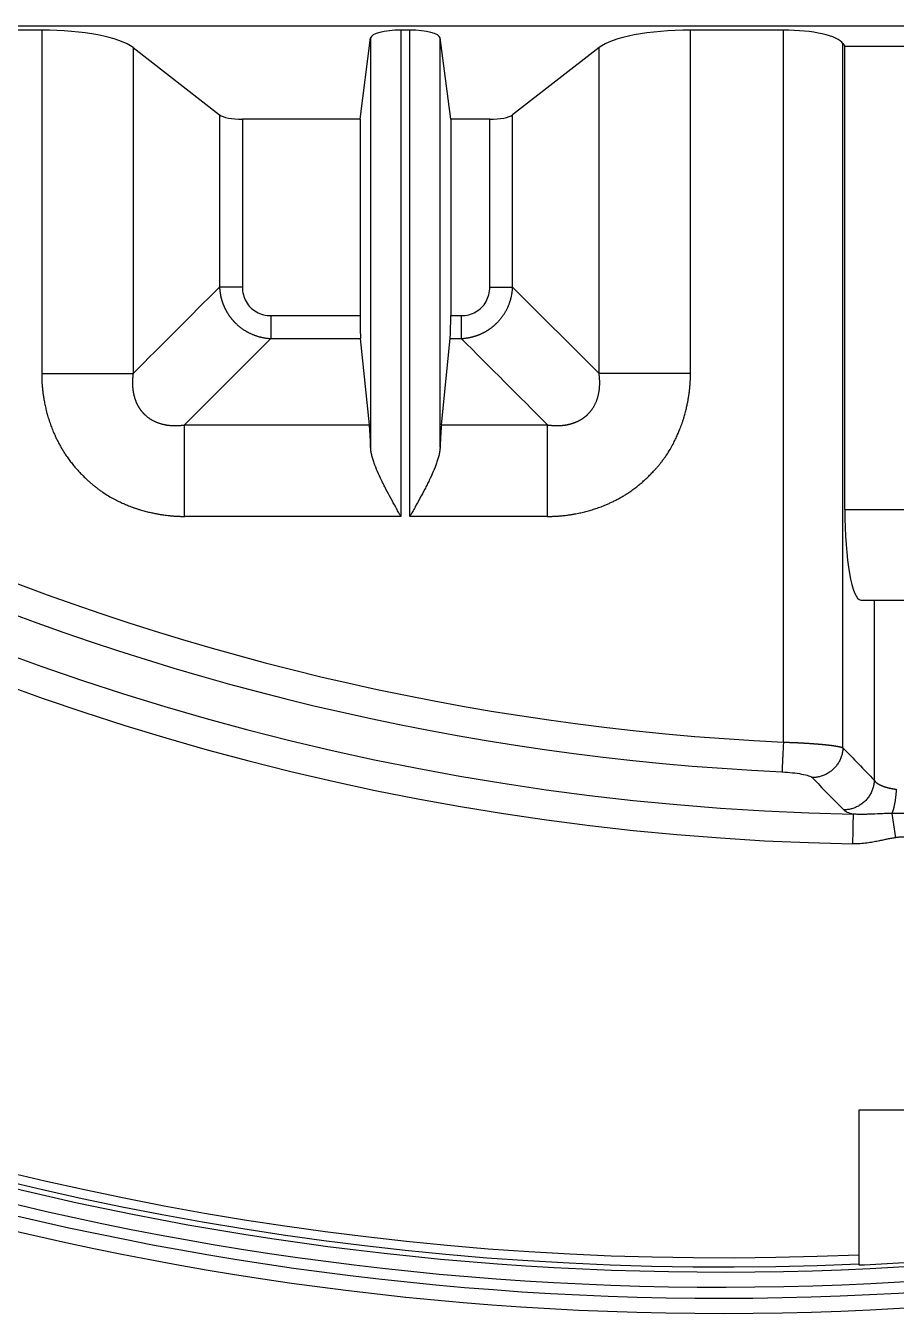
# Model space of a CAD drawing. Header units: millimetres. Extents: x -1286 to 291, y 5350 to 5880.
# Drawn here: x -247.88 to -218.93, y 5578.5 to 5621.3 of the extents above; entities that cross this region are included whole.
import ezdxf

# ---------------------------------------------------------------- set-up
doc = ezdxf.new("R2010")
doc.units = ezdxf.units.MM
doc.layers.add('粗实线层', color=7, linetype='Continuous', lineweight=35)

msp = doc.modelspace()

# ---------------------------------------------------------------- linework, layer by layer
at = {"layer": '粗实线层', "lineweight": 25}
for p, q in [((-251.837, 5621.3), (-207.617, 5621.3)), ((-247.348, 5621.154), (-249.391, 5621.154)), ((-247.348, 5621.154), (-247.348, 5609.74)), ((-235.104, 5621.154), (-235.405, 5621.154)), ((-235.405, 5621.154), (-235.405, 5604.988)), ((-235.104, 5604.988), (-235.104, 5621.154)), ((-222.684, 5621.154), (-225.774, 5621.154)), ((-225.774, 5609.74), (-225.774, 5621.154)), ((-222.684, 5597.483), (-222.684, 5621.154)), ((-236.762, 5618.192), (-236.41, 5620.894)), ((-236.41, 5620.894), (-236.41, 5607.29)), ((-233.747, 5618.192), (-234.099, 5620.894)), ((-234.099, 5607.29), (-234.099, 5620.894)), ((-220.704, 5620.709), (-220.643, 5620.616)), ((-220.704, 5597.295), (-220.704, 5620.709)), ((-244.308, 5620.573), (-241.435, 5618.337)), ((-244.308, 5620.573), (-244.308, 5609.74)), ((-228.815, 5620.573), (-231.688, 5618.337)), ((-228.815, 5609.74), (-228.815, 5620.573)), ((-220.643, 5620.616), (-216.701, 5620.616)), ((-220.643, 5605.223), (-220.643, 5620.616)), ((-241.435, 5618.337), (-241.435, 5612.613)), ((-236.762, 5618.192), (-240.674, 5618.192)), ((-240.674, 5618.192), (-240.674, 5612.613)), ((-236.762, 5618.192), (-236.762, 5611.662)), ((-232.448, 5618.192), (-233.747, 5618.192)), ((-233.747, 5618.192), (-233.747, 5611.662)), ((-232.448, 5612.613), (-232.448, 5618.192)), ((-231.688, 5612.613), (-231.688, 5618.337)), ((-231.688, 5612.613), (-228.815, 5609.74)), ((-239.724, 5611.662), (-236.762, 5611.662)), ((-233.747, 5611.662), (-233.398, 5611.662)), ((-239.724, 5610.902), (-242.597, 5608.029)), ((-239.724, 5610.902), (-236.743, 5610.902)), ((-236.452, 5608.029), (-236.743, 5610.902)), ((-234.057, 5608.029), (-233.766, 5610.902)), ((-233.766, 5610.902), (-233.398, 5610.902)), ((-242.597, 5608.029), (-236.452, 5608.029)), ((-234.057, 5608.029), (-230.525, 5608.029)), ((-235.405, 5604.988), (-242.597, 5604.988)), ((-230.525, 5604.988), (-235.104, 5604.988)), ((-220.643, 5605.223), (-216.701, 5605.223)), ((-220.111, 5602.208), (-217.233, 5602.208)), ((-219.662, 5602.208), (-219.662, 5596.221)), ((-219.076, 5595.113), (-218.961, 5594.307)), ((-220.18, 5585.246), (-220.18, 5580.104)), ((-217.165, 5585.246), (-220.18, 5585.246))]:
    msp.add_line(p, q, dxfattribs=at)
for centre, radius, start, end in [((-218.672, 5680.9), 84.503, 184.22236, 267.24672), ((-218.672, 5680.9), 83.513, 184.2412, 267.24672), ((-224.702, 5680.9), 101.03, 208.69087, 345.63866), ((-224.702, 5680.9), 102.402, 208.57791, 345.69153), ((-224.702, 5680.9), 101.899, 208.57791, 345.69153), ((-224.702, 5680.9), 101.532, 208.69087, 345.63866), ((-218.672, 5680.9), 85.826, 207.35279, 268.86903), ((-218.672, 5680.9), 86.816, 208.2092, 268.86897), ((-224.702, 5680.9), 100.558, 223.06886, 272.57768), ((-224.702, 5680.9), 100.859, 223.05969, 272.56998), ((-224.702, 5680.9), 100.897, 272.56902, 274.28426)]:
    msp.add_arc(centre, radius, start, end, dxfattribs=at)
for centre, major_axis, ratio, start_param, end_param in [((-247.348, 5620.293), (3.216, 0), 0.267949, 0.331613, 1.570796), ((-235.405, 5620.885), (1.005, 0), 0.267949, 1.570796, 3.106686), ((-235.104, 5620.885), (1.005, 0), 0.267949, 0.034907, 1.570796), ((-225.774, 5620.293), (3.216, 0), 0.267949, 1.570796, 2.80998), ((-222.684, 5620.616), (2.01, 0), 0.267949, 0.174533, 1.570796), ((-240.674, 5618.408), (0.804, 0), 0.267949, 3.473205, 4.712389), ((-232.448, 5618.408), (0.804, 0), 0.267949, 4.712389, 5.951573), ((-236.734, 5611.662), (0, -0.804), 0.034921, 4.712389, 5.951573), ((-233.775, 5611.662), (0, -0.804), 0.034921, 0.331613, 1.570796), ((-236.488, 5604.988), (0, -3.216), 0.034921, 2.368425, 2.80998), ((-234.021, 5604.988), (0, -3.216), 0.034921, 3.473205, 3.914761), ((-220.111, 5605.223), (0, -3.015), 0.176327, 4.712389, 6.283185)]:
    msp.add_ellipse(centre, major_axis=major_axis, ratio=ratio, start_param=start_param, end_param=end_param, dxfattribs=at)
for points in [[(-241.435, 5612.613), (-242.392, 5611.655), (-243.35, 5610.697), (-244.308, 5609.74)], [(-240.674, 5612.613), (-240.674, 5612.524), (-240.653, 5612.356), (-240.559, 5612.123), (-240.41, 5611.927), (-240.214, 5611.778), (-239.981, 5611.684), (-239.812, 5611.662), (-239.724, 5611.662)], [(-233.398, 5611.662), (-233.309, 5611.662), (-233.141, 5611.684), (-232.908, 5611.778), (-232.713, 5611.927), (-232.563, 5612.123), (-232.469, 5612.356), (-232.448, 5612.524), (-232.448, 5612.613)], [(-233.398, 5610.902), (-232.44, 5609.945), (-231.483, 5608.987), (-230.525, 5608.029)], [(-220.704, 5597.295), (-220.359, 5596.937), (-220.012, 5596.579), (-219.662, 5596.221)], [(-222.731, 5596.495), (-222.608, 5596.489), (-222.378, 5596.471), (-222.064, 5596.427), (-221.833, 5596.369), (-221.751, 5596.328), (-221.73, 5596.306)], [(-221.73, 5596.306), (-221.555, 5596.127), (-221.205, 5595.769), (-220.852, 5595.411), (-220.675, 5595.232)], [(-218.961, 5594.307), (-219.005, 5594.301), (-219.093, 5594.286), (-219.229, 5594.259), (-219.374, 5594.228), (-219.532, 5594.194), (-219.707, 5594.159), (-219.904, 5594.128), (-220.129, 5594.104), (-220.297, 5594.099), (-220.386, 5594.101)], [(-218.383, 5594.307), (-218.422, 5594.313), (-218.5, 5594.322), (-218.615, 5594.329), (-218.729, 5594.329), (-218.843, 5594.322), (-218.922, 5594.313), (-218.961, 5594.307)]]:
    msp.add_open_spline(points, degree=3, dxfattribs=at)
for points, weights in [([(-240.674, 5612.613), (-241.03, 5612.613), (-241.319, 5612.613), (-241.435, 5612.613)], [1.10245000855, 0.965843397504, 0.965849997469, 1.10246980844]), ([(-233.398, 5611.662), (-233.398, 5611.307), (-233.398, 5611.018), (-233.398, 5610.902)], [1.10245000855, 0.965843397504, 0.965849997469, 1.10246980844]), ([(-225.774, 5609.74), (-227.195, 5609.74), (-228.352, 5609.74), (-228.815, 5609.74)], [1.10247002689, 0.965844889658, 0.965843324386, 1.10246533108]), ([(-242.597, 5604.988), (-242.597, 5606.41), (-242.597, 5607.567), (-242.597, 5608.029)], [1.10247002689, 0.965844889658, 0.965843324386, 1.10246533108]), ([(-222.684, 5597.483), (-222.708, 5596.967), (-222.727, 5596.582), (-222.731, 5596.495)], [1.09858153068, 0.945872145739, 0.970580549569, 1.17270674217]), ([(-220.704, 5597.295), (-220.722, 5596.713), (-221.148, 5596.303), (-221.73, 5596.306)], [1.1727590827, 0.942413639105, 0.942413639099, 1.17275908269]), ([(-219.662, 5596.221), (-219.68, 5595.645), (-220.098, 5595.236), (-220.675, 5595.232)], [1.16975462087, 0.94340946051, 0.94341512652, 1.16977161889]), ([(-218.931, 5595.919), (-218.947, 5595.595), (-218.999, 5595.306), (-219.076, 5595.113)], [1.05629866471, 0.981233016878, 0.981233778436, 1.05630094939])]:
    msp.add_rational_spline(points, weights, degree=3, dxfattribs=at)
for points, knots in [([(-241.435, 5612.613), (-241.434, 5612.606), (-241.434, 5612.591), (-241.432, 5612.57), (-241.431, 5612.549), (-241.429, 5612.528), (-241.427, 5612.507), (-241.424, 5612.485), (-241.422, 5612.464), (-241.419, 5612.444), (-241.416, 5612.423), (-241.413, 5612.402), (-241.409, 5612.381), (-241.406, 5612.361), (-241.402, 5612.34), (-241.398, 5612.319), (-241.393, 5612.299), (-241.388, 5612.279), (-241.384, 5612.259), (-241.379, 5612.238), (-241.373, 5612.218), (-241.368, 5612.198), (-241.362, 5612.179), (-241.356, 5612.159), (-241.35, 5612.139), (-241.343, 5612.12), (-241.337, 5612.1), (-241.33, 5612.081), (-241.323, 5612.062), (-241.316, 5612.043), (-241.308, 5612.024), (-241.301, 5612.005), (-241.293, 5611.986), (-241.285, 5611.968), (-241.277, 5611.949), (-241.268, 5611.931), (-241.26, 5611.913), (-241.251, 5611.895), (-241.242, 5611.877), (-241.233, 5611.859), (-241.223, 5611.842), (-241.214, 5611.824), (-241.204, 5611.807), (-241.194, 5611.79), (-241.184, 5611.772), (-241.174, 5611.756), (-241.164, 5611.739), (-241.153, 5611.722), (-241.142, 5611.706), (-241.132, 5611.689), (-241.121, 5611.673), (-241.109, 5611.657), (-241.098, 5611.641), (-241.087, 5611.626), (-241.075, 5611.61), (-241.063, 5611.595), (-241.052, 5611.58), (-241.04, 5611.565), (-241.028, 5611.55), (-241.015, 5611.535), (-241.003, 5611.521), (-240.99, 5611.506), (-240.978, 5611.492), (-240.965, 5611.478), (-240.952, 5611.464), (-240.939, 5611.45), (-240.926, 5611.437), (-240.909, 5611.42), (-240.888, 5611.399), (-240.862, 5611.374), (-240.835, 5611.35), (-240.808, 5611.327), (-240.78, 5611.304), (-240.752, 5611.281), (-240.723, 5611.259), (-240.694, 5611.237), (-240.664, 5611.216), (-240.633, 5611.195), (-240.602, 5611.175), (-240.57, 5611.156), (-240.538, 5611.137), (-240.505, 5611.119), (-240.472, 5611.101), (-240.438, 5611.084), (-240.404, 5611.068), (-240.37, 5611.052), (-240.335, 5611.037), (-240.299, 5611.023), (-240.263, 5611.009), (-240.227, 5610.997), (-240.19, 5610.984), (-240.153, 5610.973), (-240.115, 5610.963), (-240.077, 5610.953), (-240.039, 5610.944), (-240.001, 5610.936), (-239.962, 5610.928), (-239.923, 5610.922), (-239.883, 5610.916), (-239.844, 5610.911), (-239.804, 5610.908), (-239.764, 5610.904), (-239.738, 5610.903), (-239.724, 5610.902)], [0, 0, 0, 0, 0.00808, 0.016146, 0.024198, 0.032235, 0.040257, 0.048264, 0.056257, 0.064234, 0.072197, 0.080145, 0.088079, 0.095998, 0.103902, 0.111792, 0.119666, 0.127526, 0.13537, 0.143199, 0.151012, 0.15881, 0.166592, 0.174358, 0.182108, 0.189842, 0.19756, 0.205262, 0.212948, 0.220618, 0.228271, 0.235909, 0.243531, 0.251136, 0.258726, 0.2663, 0.273858, 0.281401, 0.288929, 0.296441, 0.303938, 0.31142, 0.318886, 0.326337, 0.333771, 0.34119, 0.348592, 0.355978, 0.363347, 0.3707, 0.378036, 0.385355, 0.392657, 0.399942, 0.40721, 0.41446, 0.421693, 0.428909, 0.436107, 0.443288, 0.450451, 0.457597, 0.464726, 0.471836, 0.47893, 0.486005, 0.493064, 0.500104, 0.513405, 0.526768, 0.540193, 0.55368, 0.567228, 0.580837, 0.594506, 0.608236, 0.622024, 0.63587, 0.649773, 0.663733, 0.677747, 0.691816, 0.70594, 0.72012, 0.734356, 0.748649, 0.762999, 0.777406, 0.79187, 0.806391, 0.820967, 0.835599, 0.850285, 0.865024, 0.879815, 0.894657, 0.909552, 0.924498, 0.939497, 0.954547, 0.969648, 0.9848, 1, 1, 1, 1]), ([(-233.398, 5610.902), (-233.391, 5610.903), (-233.377, 5610.903), (-233.355, 5610.905), (-233.334, 5610.906), (-233.313, 5610.908), (-233.292, 5610.91), (-233.271, 5610.912), (-233.25, 5610.915), (-233.229, 5610.918), (-233.208, 5610.921), (-233.187, 5610.924), (-233.166, 5610.927), (-233.146, 5610.931), (-233.125, 5610.935), (-233.105, 5610.939), (-233.084, 5610.944), (-233.064, 5610.948), (-233.044, 5610.953), (-233.024, 5610.958), (-233.004, 5610.964), (-232.984, 5610.969), (-232.964, 5610.975), (-232.944, 5610.981), (-232.924, 5610.987), (-232.905, 5610.993), (-232.886, 5611), (-232.866, 5611.007), (-232.847, 5611.014), (-232.828, 5611.021), (-232.809, 5611.029), (-232.79, 5611.036), (-232.772, 5611.044), (-232.753, 5611.052), (-232.735, 5611.06), (-232.716, 5611.069), (-232.698, 5611.077), (-232.68, 5611.086), (-232.662, 5611.095), (-232.644, 5611.104), (-232.627, 5611.113), (-232.609, 5611.123), (-232.592, 5611.133), (-232.575, 5611.143), (-232.558, 5611.153), (-232.541, 5611.163), (-232.524, 5611.173), (-232.507, 5611.184), (-232.491, 5611.194), (-232.475, 5611.205), (-232.458, 5611.216), (-232.443, 5611.227), (-232.427, 5611.239), (-232.411, 5611.25), (-232.395, 5611.262), (-232.38, 5611.273), (-232.365, 5611.285), (-232.35, 5611.297), (-232.335, 5611.309), (-232.32, 5611.322), (-232.306, 5611.334), (-232.291, 5611.346), (-232.277, 5611.359), (-232.263, 5611.372), (-232.249, 5611.385), (-232.236, 5611.398), (-232.222, 5611.411), (-232.205, 5611.428), (-232.184, 5611.449), (-232.16, 5611.475), (-232.136, 5611.502), (-232.112, 5611.529), (-232.089, 5611.557), (-232.066, 5611.585), (-232.044, 5611.614), (-232.022, 5611.643), (-232.001, 5611.673), (-231.981, 5611.704), (-231.961, 5611.735), (-231.941, 5611.767), (-231.922, 5611.799), (-231.904, 5611.832), (-231.886, 5611.865), (-231.869, 5611.898), (-231.853, 5611.933), (-231.837, 5611.967), (-231.822, 5612.002), (-231.808, 5612.038), (-231.795, 5612.074), (-231.782, 5612.11), (-231.77, 5612.147), (-231.758, 5612.184), (-231.748, 5612.222), (-231.738, 5612.26), (-231.729, 5612.298), (-231.721, 5612.336), (-231.714, 5612.375), (-231.707, 5612.414), (-231.701, 5612.453), (-231.697, 5612.493), (-231.693, 5612.533), (-231.69, 5612.573), (-231.688, 5612.599), (-231.688, 5612.613)], [0, 0, 0, 0, 0.00808, 0.016146, 0.024198, 0.032235, 0.040257, 0.048264, 0.056257, 0.064234, 0.072197, 0.080145, 0.088079, 0.095998, 0.103902, 0.111792, 0.119666, 0.127526, 0.13537, 0.143199, 0.151012, 0.15881, 0.166592, 0.174358, 0.182108, 0.189842, 0.19756, 0.205262, 0.212948, 0.220618, 0.228271, 0.235909, 0.243531, 0.251136, 0.258726, 0.2663, 0.273858, 0.281401, 0.288929, 0.296441, 0.303938, 0.31142, 0.318886, 0.326337, 0.333771, 0.34119, 0.348592, 0.355978, 0.363347, 0.3707, 0.378036, 0.385355, 0.392657, 0.399942, 0.40721, 0.41446, 0.421693, 0.428909, 0.436107, 0.443288, 0.450451, 0.457597, 0.464726, 0.471836, 0.47893, 0.486005, 0.493064, 0.500104, 0.513405, 0.526768, 0.540193, 0.55368, 0.567228, 0.580837, 0.594506, 0.608236, 0.622024, 0.63587, 0.649773, 0.663733, 0.677747, 0.691816, 0.70594, 0.72012, 0.734356, 0.748649, 0.762999, 0.777406, 0.79187, 0.806391, 0.820967, 0.835599, 0.850285, 0.865024, 0.879815, 0.894657, 0.909552, 0.924498, 0.939497, 0.954547, 0.969648, 0.9848, 1, 1, 1, 1]), ([(-232.448, 5612.613), (-232.365, 5612.613), (-232.282, 5612.613), (-232.124, 5612.613), (-232.048, 5612.613), (-231.913, 5612.613), (-231.853, 5612.613), (-231.754, 5612.613), (-231.715, 5612.613), (-231.688, 5612.613)], [0, 0, 0, 0, 0.25, 0.25, 0.5, 0.5, 0.75, 0.75, 1, 1, 1, 1]), ([(-239.724, 5611.662), (-239.724, 5611.579), (-239.724, 5611.496), (-239.724, 5611.338), (-239.724, 5611.263), (-239.724, 5611.128), (-239.724, 5611.068), (-239.724, 5610.969), (-239.724, 5610.929), (-239.724, 5610.902)], [0, 0, 0, 0, 0.25, 0.25, 0.5, 0.5, 0.75, 0.75, 1, 1, 1, 1]), ([(-247.348, 5609.74), (-247.182, 5609.74), (-247.016, 5609.74), (-246.688, 5609.74), (-246.526, 5609.74), (-246.21, 5609.74), (-246.056, 5609.74), (-245.759, 5609.74), (-245.616, 5609.74), (-245.346, 5609.74), (-245.218, 5609.74), (-244.981, 5609.74), (-244.871, 5609.74), (-244.672, 5609.74), (-244.583, 5609.74), (-244.428, 5609.74), (-244.362, 5609.74), (-244.308, 5609.74)], [0, 0, 0, 0, 0.125, 0.125, 0.25, 0.25, 0.375, 0.375, 0.5, 0.5, 0.625, 0.625, 0.75, 0.75, 0.875, 0.875, 1, 1, 1, 1]), ([(-247.348, 5609.74), (-247.348, 5609.727), (-247.348, 5609.7), (-247.348, 5609.659), (-247.347, 5609.615), (-247.346, 5609.568), (-247.344, 5609.518), (-247.342, 5609.465), (-247.339, 5609.409), (-247.335, 5609.351), (-247.33, 5609.29), (-247.321, 5609.199), (-247.307, 5609.086), (-247.288, 5608.958), (-247.269, 5608.849), (-247.251, 5608.756), (-247.234, 5608.672), (-247.216, 5608.59), (-247.196, 5608.507), (-247.175, 5608.424), (-247.152, 5608.341), (-247.127, 5608.257), (-247.1, 5608.173), (-247.072, 5608.089), (-247.042, 5608.004), (-247.009, 5607.919), (-246.972, 5607.825), (-246.927, 5607.722), (-246.876, 5607.61), (-246.82, 5607.496), (-246.76, 5607.382), (-246.696, 5607.267), (-246.627, 5607.152), (-246.548, 5607.029), (-246.46, 5606.903), (-246.364, 5606.776), (-246.268, 5606.658), (-246.173, 5606.547), (-246.078, 5606.444), (-245.997, 5606.362), (-245.93, 5606.296), (-245.875, 5606.242), (-245.813, 5606.185), (-245.746, 5606.124), (-245.673, 5606.06), (-245.593, 5605.994), (-245.506, 5605.926), (-245.413, 5605.857), (-245.286, 5605.769), (-245.13, 5605.671), (-244.952, 5605.571), (-244.787, 5605.488), (-244.637, 5605.419), (-244.515, 5605.367), (-244.415, 5605.326), (-244.33, 5605.294), (-244.239, 5605.261), (-244.142, 5605.229), (-244.019, 5605.191), (-243.878, 5605.153), (-243.727, 5605.117), (-243.61, 5605.092), (-243.524, 5605.076), (-243.465, 5605.065), (-243.414, 5605.057), (-243.371, 5605.05), (-243.328, 5605.044), (-243.273, 5605.036), (-243.194, 5605.025), (-243.117, 5605.016), (-243.049, 5605.01), (-243.002, 5605.005), (-242.951, 5605.001), (-242.898, 5604.998), (-242.843, 5604.995), (-242.785, 5604.992), (-242.725, 5604.99), (-242.662, 5604.989), (-242.619, 5604.989), (-242.597, 5604.988)], [0, 0, 0, 0, 0.005135, 0.010651, 0.016547, 0.022825, 0.029484, 0.036526, 0.043951, 0.051759, 0.059952, 0.068529, 0.088308, 0.10555, 0.120248, 0.1324, 0.143498, 0.154703, 0.166018, 0.177441, 0.188976, 0.200623, 0.212383, 0.224256, 0.236242, 0.24834, 0.260547, 0.276693, 0.293196, 0.310057, 0.327276, 0.344856, 0.362799, 0.381103, 0.403086, 0.424251, 0.444591, 0.464105, 0.482791, 0.500651, 0.51011, 0.520439, 0.531641, 0.543714, 0.55666, 0.570477, 0.585165, 0.60072, 0.61714, 0.646967, 0.674194, 0.698828, 0.720872, 0.740333, 0.751799, 0.763989, 0.7769, 0.79053, 0.804879, 0.828211, 0.848946, 0.867093, 0.876072, 0.884007, 0.890898, 0.896748, 0.901556, 0.908321, 0.91894, 0.933404, 0.939472, 0.945875, 0.95261, 0.959679, 0.96708, 0.974813, 0.982878, 0.991274, 1, 1, 1, 1]), ([(-244.308, 5609.74), (-244.309, 5609.732), (-244.311, 5609.717), (-244.314, 5609.694), (-244.317, 5609.671), (-244.319, 5609.648), (-244.321, 5609.626), (-244.323, 5609.603), (-244.325, 5609.581), (-244.327, 5609.558), (-244.328, 5609.536), (-244.329, 5609.514), (-244.33, 5609.492), (-244.33, 5609.47), (-244.331, 5609.448), (-244.331, 5609.427), (-244.33, 5609.405), (-244.33, 5609.384), (-244.329, 5609.363), (-244.329, 5609.342), (-244.328, 5609.321), (-244.326, 5609.3), (-244.325, 5609.279), (-244.323, 5609.258), (-244.321, 5609.238), (-244.319, 5609.218), (-244.316, 5609.198), (-244.314, 5609.178), (-244.311, 5609.158), (-244.308, 5609.138), (-244.304, 5609.118), (-244.301, 5609.099), (-244.297, 5609.08), (-244.293, 5609.06), (-244.289, 5609.041), (-244.285, 5609.022), (-244.28, 5609.004), (-244.275, 5608.985), (-244.27, 5608.967), (-244.265, 5608.949), (-244.26, 5608.93), (-244.254, 5608.913), (-244.248, 5608.895), (-244.242, 5608.877), (-244.236, 5608.86), (-244.23, 5608.842), (-244.223, 5608.825), (-244.216, 5608.808), (-244.209, 5608.791), (-244.202, 5608.775), (-244.195, 5608.758), (-244.188, 5608.742), (-244.18, 5608.726), (-244.172, 5608.71), (-244.164, 5608.694), (-244.156, 5608.679), (-244.147, 5608.663), (-244.139, 5608.648), (-244.13, 5608.633), (-244.121, 5608.618), (-244.112, 5608.603), (-244.102, 5608.589), (-244.093, 5608.574), (-244.083, 5608.56), (-244.074, 5608.546), (-244.064, 5608.532), (-244.054, 5608.519), (-244.043, 5608.505), (-244.033, 5608.492), (-244.022, 5608.479), (-244.011, 5608.466), (-244.001, 5608.453), (-243.99, 5608.44), (-243.978, 5608.428), (-243.967, 5608.416), (-243.955, 5608.404), (-243.94, 5608.389), (-243.921, 5608.37), (-243.898, 5608.349), (-243.875, 5608.328), (-243.851, 5608.308), (-243.826, 5608.289), (-243.8, 5608.27), (-243.774, 5608.251), (-243.747, 5608.233), (-243.72, 5608.216), (-243.692, 5608.2), (-243.663, 5608.184), (-243.634, 5608.168), (-243.604, 5608.153), (-243.573, 5608.139), (-243.542, 5608.126), (-243.511, 5608.113), (-243.478, 5608.101), (-243.445, 5608.089), (-243.412, 5608.079), (-243.378, 5608.069), (-243.344, 5608.059), (-243.309, 5608.051), (-243.273, 5608.043), (-243.237, 5608.036), (-243.201, 5608.029), (-243.163, 5608.024), (-243.126, 5608.019), (-243.088, 5608.015), (-243.049, 5608.011), (-243.01, 5608.009), (-242.971, 5608.007), (-242.931, 5608.006), (-242.891, 5608.006), (-242.85, 5608.007), (-242.809, 5608.008), (-242.767, 5608.011), (-242.725, 5608.014), (-242.683, 5608.018), (-242.64, 5608.023), (-242.611, 5608.027), (-242.597, 5608.029)], [0, 0, 0, 0, 0.008389, 0.016721, 0.024996, 0.033214, 0.041375, 0.04948, 0.05753, 0.065524, 0.073462, 0.081346, 0.089175, 0.09695, 0.104671, 0.112339, 0.119954, 0.127517, 0.135027, 0.142485, 0.149892, 0.157247, 0.164553, 0.171808, 0.179014, 0.18617, 0.193278, 0.200337, 0.207349, 0.214313, 0.221231, 0.228103, 0.234928, 0.241709, 0.248445, 0.255138, 0.261786, 0.268392, 0.274956, 0.281478, 0.287959, 0.2944, 0.300801, 0.307163, 0.313486, 0.319772, 0.326021, 0.332233, 0.33841, 0.344552, 0.35066, 0.356735, 0.362777, 0.368787, 0.374766, 0.380715, 0.386635, 0.392526, 0.39839, 0.404226, 0.410037, 0.415823, 0.421584, 0.427322, 0.433038, 0.438732, 0.444406, 0.450061, 0.455696, 0.461314, 0.466916, 0.472502, 0.478073, 0.48363, 0.489175, 0.494708, 0.50023, 0.510587, 0.520984, 0.531428, 0.541926, 0.552484, 0.563109, 0.573806, 0.584582, 0.595443, 0.606395, 0.617442, 0.628592, 0.639849, 0.651219, 0.662706, 0.674316, 0.686053, 0.697921, 0.709927, 0.722073, 0.734364, 0.746804, 0.759397, 0.772146, 0.785055, 0.798128, 0.811369, 0.824779, 0.838363, 0.852123, 0.866062, 0.880183, 0.894489, 0.908982, 0.923664, 0.938538, 0.953607, 0.968872, 0.984336, 1, 1, 1, 1]), ([(-230.525, 5608.029), (-230.517, 5608.028), (-230.502, 5608.026), (-230.479, 5608.023), (-230.456, 5608.02), (-230.433, 5608.018), (-230.411, 5608.016), (-230.388, 5608.014), (-230.366, 5608.012), (-230.343, 5608.01), (-230.321, 5608.009), (-230.299, 5608.008), (-230.277, 5608.007), (-230.255, 5608.007), (-230.234, 5608.006), (-230.212, 5608.006), (-230.191, 5608.006), (-230.169, 5608.007), (-230.148, 5608.007), (-230.127, 5608.008), (-230.106, 5608.009), (-230.085, 5608.011), (-230.064, 5608.012), (-230.044, 5608.014), (-230.023, 5608.016), (-230.003, 5608.018), (-229.983, 5608.021), (-229.963, 5608.023), (-229.943, 5608.026), (-229.923, 5608.029), (-229.904, 5608.032), (-229.884, 5608.036), (-229.865, 5608.04), (-229.846, 5608.044), (-229.827, 5608.048), (-229.808, 5608.052), (-229.789, 5608.057), (-229.77, 5608.062), (-229.752, 5608.067), (-229.734, 5608.072), (-229.716, 5608.077), (-229.698, 5608.083), (-229.68, 5608.089), (-229.662, 5608.095), (-229.645, 5608.101), (-229.628, 5608.107), (-229.61, 5608.114), (-229.594, 5608.12), (-229.577, 5608.127), (-229.56, 5608.135), (-229.544, 5608.142), (-229.527, 5608.149), (-229.511, 5608.157), (-229.495, 5608.165), (-229.479, 5608.173), (-229.464, 5608.181), (-229.448, 5608.19), (-229.433, 5608.198), (-229.418, 5608.207), (-229.403, 5608.216), (-229.388, 5608.225), (-229.374, 5608.234), (-229.359, 5608.244), (-229.345, 5608.253), (-229.331, 5608.263), (-229.317, 5608.273), (-229.304, 5608.283), (-229.29, 5608.294), (-229.277, 5608.304), (-229.264, 5608.315), (-229.251, 5608.325), (-229.238, 5608.336), (-229.226, 5608.347), (-229.213, 5608.359), (-229.201, 5608.37), (-229.189, 5608.381), (-229.174, 5608.397), (-229.155, 5608.415), (-229.134, 5608.438), (-229.114, 5608.462), (-229.093, 5608.486), (-229.074, 5608.511), (-229.055, 5608.537), (-229.037, 5608.563), (-229.019, 5608.59), (-229.001, 5608.617), (-228.985, 5608.645), (-228.969, 5608.674), (-228.953, 5608.703), (-228.939, 5608.733), (-228.925, 5608.764), (-228.911, 5608.795), (-228.898, 5608.826), (-228.886, 5608.859), (-228.875, 5608.891), (-228.864, 5608.925), (-228.854, 5608.959), (-228.845, 5608.993), (-228.836, 5609.028), (-228.828, 5609.064), (-228.821, 5609.1), (-228.814, 5609.136), (-228.809, 5609.173), (-228.804, 5609.211), (-228.8, 5609.249), (-228.797, 5609.288), (-228.794, 5609.327), (-228.792, 5609.366), (-228.791, 5609.406), (-228.791, 5609.446), (-228.792, 5609.487), (-228.794, 5609.528), (-228.796, 5609.57), (-228.799, 5609.612), (-228.804, 5609.654), (-228.808, 5609.697), (-228.812, 5609.725), (-228.815, 5609.74)], [0, 0, 0, 0, 0.008389, 0.016721, 0.024995, 0.033213, 0.041374, 0.04948, 0.057529, 0.065522, 0.073461, 0.081345, 0.089174, 0.096949, 0.10467, 0.112338, 0.119953, 0.127515, 0.135025, 0.142483, 0.14989, 0.157246, 0.164551, 0.171807, 0.179012, 0.186169, 0.193276, 0.200336, 0.207348, 0.214312, 0.22123, 0.228102, 0.234928, 0.241709, 0.248445, 0.255137, 0.261786, 0.268392, 0.274956, 0.281479, 0.28796, 0.294401, 0.300802, 0.307164, 0.313488, 0.319774, 0.326023, 0.332236, 0.338413, 0.344555, 0.350664, 0.356739, 0.362781, 0.368792, 0.374771, 0.380721, 0.386641, 0.392533, 0.398396, 0.404234, 0.410045, 0.415831, 0.421593, 0.427331, 0.433048, 0.438743, 0.444417, 0.450072, 0.455708, 0.461327, 0.466929, 0.472515, 0.478087, 0.483645, 0.48919, 0.494724, 0.500247, 0.510606, 0.521004, 0.53145, 0.541949, 0.552509, 0.563134, 0.573833, 0.58461, 0.595471, 0.606424, 0.617472, 0.628622, 0.63988, 0.651249, 0.662737, 0.674346, 0.686083, 0.697952, 0.709957, 0.722102, 0.734393, 0.746832, 0.759424, 0.772172, 0.785081, 0.798153, 0.811392, 0.824801, 0.838383, 0.852142, 0.86608, 0.880199, 0.894503, 0.908994, 0.923675, 0.938547, 0.953614, 0.968877, 0.984338, 1, 1, 1, 1]), ([(-230.525, 5604.988), (-230.512, 5604.989), (-230.485, 5604.989), (-230.444, 5604.989), (-230.4, 5604.99), (-230.353, 5604.991), (-230.303, 5604.993), (-230.25, 5604.995), (-230.195, 5604.998), (-230.136, 5605.002), (-230.075, 5605.007), (-229.984, 5605.016), (-229.871, 5605.03), (-229.743, 5605.049), (-229.634, 5605.068), (-229.541, 5605.085), (-229.457, 5605.103), (-229.375, 5605.121), (-229.292, 5605.141), (-229.209, 5605.162), (-229.126, 5605.185), (-229.042, 5605.21), (-228.958, 5605.237), (-228.874, 5605.265), (-228.789, 5605.295), (-228.704, 5605.327), (-228.611, 5605.365), (-228.508, 5605.409), (-228.395, 5605.461), (-228.281, 5605.516), (-228.167, 5605.576), (-228.052, 5605.641), (-227.937, 5605.71), (-227.814, 5605.789), (-227.688, 5605.877), (-227.562, 5605.972), (-227.443, 5606.068), (-227.332, 5606.164), (-227.229, 5606.259), (-227.147, 5606.34), (-227.081, 5606.407), (-227.027, 5606.462), (-226.97, 5606.524), (-226.909, 5606.591), (-226.846, 5606.664), (-226.779, 5606.744), (-226.711, 5606.831), (-226.642, 5606.924), (-226.554, 5607.051), (-226.456, 5607.207), (-226.356, 5607.385), (-226.273, 5607.55), (-226.204, 5607.7), (-226.152, 5607.822), (-226.112, 5607.922), (-226.079, 5608.007), (-226.046, 5608.098), (-226.014, 5608.195), (-225.976, 5608.318), (-225.938, 5608.459), (-225.902, 5608.61), (-225.877, 5608.727), (-225.861, 5608.813), (-225.851, 5608.872), (-225.842, 5608.923), (-225.835, 5608.966), (-225.829, 5609.009), (-225.821, 5609.064), (-225.81, 5609.143), (-225.801, 5609.22), (-225.795, 5609.287), (-225.791, 5609.335), (-225.787, 5609.386), (-225.783, 5609.438), (-225.78, 5609.494), (-225.777, 5609.552), (-225.775, 5609.612), (-225.774, 5609.675), (-225.774, 5609.718), (-225.774, 5609.74)], [0, 0, 0, 0, 0.005135, 0.010651, 0.016547, 0.022825, 0.029484, 0.036526, 0.043951, 0.051759, 0.059952, 0.068529, 0.088308, 0.10555, 0.120248, 0.1324, 0.143498, 0.154703, 0.166018, 0.177441, 0.188976, 0.200623, 0.212383, 0.224256, 0.236242, 0.24834, 0.260547, 0.276693, 0.293196, 0.310057, 0.327276, 0.344856, 0.362799, 0.381103, 0.403086, 0.424251, 0.444591, 0.464105, 0.482791, 0.500651, 0.51011, 0.520439, 0.531641, 0.543714, 0.55666, 0.570477, 0.585165, 0.60072, 0.61714, 0.646967, 0.674194, 0.698828, 0.720872, 0.740333, 0.751799, 0.763989, 0.7769, 0.79053, 0.804879, 0.828211, 0.848946, 0.867093, 0.876072, 0.884007, 0.890898, 0.896748, 0.901556, 0.908321, 0.91894, 0.933404, 0.939472, 0.945875, 0.95261, 0.959679, 0.96708, 0.974813, 0.982878, 0.991274, 1, 1, 1, 1]), ([(-230.525, 5604.988), (-230.525, 5605.155), (-230.525, 5605.321), (-230.525, 5605.649), (-230.525, 5605.811), (-230.525, 5606.127), (-230.525, 5606.281), (-230.525, 5606.578), (-230.525, 5606.721), (-230.525, 5606.991), (-230.525, 5607.119), (-230.525, 5607.356), (-230.525, 5607.466), (-230.525, 5607.665), (-230.525, 5607.754), (-230.525, 5607.909), (-230.525, 5607.975), (-230.525, 5608.029)], [0, 0, 0, 0, 0.125, 0.125, 0.25, 0.25, 0.375, 0.375, 0.5, 0.5, 0.625, 0.625, 0.75, 0.75, 0.875, 0.875, 1, 1, 1, 1]), ([(-235.405, 5604.988), (-235.413, 5605.001), (-235.42, 5605.014), (-235.434, 5605.039), (-235.455, 5605.077), (-235.505, 5605.166), (-235.547, 5605.242), (-235.631, 5605.393), (-235.686, 5605.493), (-235.794, 5605.693), (-235.848, 5605.793), (-235.925, 5605.943), (-235.951, 5605.993), (-236.001, 5606.092), (-236.025, 5606.141), (-236.096, 5606.288), (-236.141, 5606.385), (-236.223, 5606.575), (-236.26, 5606.67), (-236.301, 5606.787), (-236.309, 5606.81), (-236.324, 5606.856), (-236.332, 5606.879), (-236.352, 5606.947), (-236.364, 5606.992), (-236.384, 5607.079), (-236.392, 5607.123), (-236.404, 5607.208), (-236.408, 5607.249), (-236.41, 5607.29)], [0, 0, 0, 0, 0.015625, 0.015625, 0.03125, 0.0625, 0.125, 0.125, 0.25, 0.25, 0.375, 0.375, 0.4375, 0.4375, 0.5, 0.5, 0.625, 0.625, 0.75, 0.75, 0.78125, 0.78125, 0.8125, 0.8125, 0.875, 0.875, 0.9375, 0.9375, 1, 1, 1, 1]), ([(-234.099, 5607.29), (-234.101, 5607.249), (-234.105, 5607.208), (-234.117, 5607.123), (-234.125, 5607.079), (-234.145, 5606.992), (-234.157, 5606.947), (-234.178, 5606.879), (-234.185, 5606.856), (-234.2, 5606.81), (-234.208, 5606.787), (-234.249, 5606.67), (-234.286, 5606.575), (-234.368, 5606.385), (-234.413, 5606.288), (-234.484, 5606.141), (-234.508, 5606.092), (-234.558, 5605.993), (-234.584, 5605.943), (-234.661, 5605.793), (-234.715, 5605.693), (-234.823, 5605.493), (-234.878, 5605.393), (-234.962, 5605.242), (-235.004, 5605.166), (-235.054, 5605.077), (-235.075, 5605.039), (-235.089, 5605.014), (-235.097, 5605.001), (-235.104, 5604.988)], [0, 0, 0, 0, 0.0625, 0.0625, 0.125, 0.125, 0.1875, 0.1875, 0.21875, 0.21875, 0.25, 0.25, 0.375, 0.375, 0.5, 0.5, 0.5625, 0.5625, 0.625, 0.625, 0.75, 0.75, 0.875, 0.875, 0.9375, 0.96875, 0.984375, 0.984375, 1, 1, 1, 1]), ([(-222.684, 5597.483), (-222.676, 5597.483), (-222.66, 5597.483), (-222.637, 5597.482), (-222.613, 5597.481), (-222.589, 5597.481), (-222.565, 5597.48), (-222.54, 5597.479), (-222.516, 5597.478), (-222.491, 5597.478), (-222.466, 5597.477), (-222.44, 5597.476), (-222.415, 5597.475), (-222.389, 5597.474), (-222.363, 5597.473), (-222.338, 5597.472), (-222.311, 5597.47), (-222.285, 5597.469), (-222.259, 5597.468), (-222.232, 5597.467), (-222.205, 5597.466), (-222.178, 5597.464), (-222.151, 5597.463), (-222.124, 5597.462), (-222.097, 5597.46), (-222.07, 5597.459), (-222.042, 5597.457), (-222.015, 5597.456), (-221.987, 5597.454), (-221.96, 5597.452), (-221.932, 5597.451), (-221.904, 5597.449), (-221.876, 5597.447), (-221.848, 5597.445), (-221.821, 5597.444), (-221.793, 5597.442), (-221.765, 5597.44), (-221.737, 5597.438), (-221.709, 5597.436), (-221.682, 5597.434), (-221.654, 5597.432), (-221.626, 5597.43), (-221.599, 5597.428), (-221.571, 5597.425), (-221.544, 5597.423), (-221.517, 5597.421), (-221.49, 5597.419), (-221.463, 5597.416), (-221.436, 5597.414), (-221.409, 5597.412), (-221.383, 5597.409), (-221.357, 5597.407), (-221.331, 5597.404), (-221.305, 5597.401), (-221.279, 5597.399), (-221.254, 5597.396), (-221.229, 5597.394), (-221.205, 5597.391), (-221.18, 5597.388), (-221.156, 5597.385), (-221.133, 5597.382), (-221.109, 5597.38), (-221.087, 5597.377), (-221.064, 5597.374), (-221.042, 5597.371), (-221.021, 5597.368), (-221, 5597.365), (-220.979, 5597.361), (-220.959, 5597.358), (-220.939, 5597.355), (-220.92, 5597.352), (-220.902, 5597.349), (-220.884, 5597.345), (-220.866, 5597.342), (-220.85, 5597.339), (-220.834, 5597.335), (-220.818, 5597.332), (-220.803, 5597.328), (-220.789, 5597.325), (-220.776, 5597.321), (-220.763, 5597.318), (-220.752, 5597.314), (-220.74, 5597.31), (-220.73, 5597.306), (-220.721, 5597.303), (-220.712, 5597.299), (-220.707, 5597.296), (-220.704, 5597.295)], [0, 0, 0, 0, 0.008299, 0.016681, 0.025144, 0.03369, 0.042318, 0.051029, 0.059821, 0.068696, 0.077654, 0.086694, 0.095816, 0.10502, 0.114307, 0.123676, 0.133128, 0.142662, 0.152279, 0.161978, 0.171759, 0.181623, 0.191569, 0.201598, 0.21171, 0.221903, 0.23218, 0.242539, 0.25298, 0.263504, 0.27411, 0.284799, 0.295571, 0.306425, 0.317362, 0.328381, 0.339483, 0.350667, 0.361934, 0.373284, 0.384717, 0.396231, 0.407829, 0.419509, 0.431272, 0.443118, 0.455046, 0.467056, 0.47915, 0.491326, 0.503585, 0.515926, 0.528351, 0.540857, 0.553447, 0.566119, 0.578874, 0.591712, 0.604632, 0.617635, 0.630721, 0.64389, 0.657141, 0.670475, 0.683892, 0.697391, 0.710973, 0.724638, 0.738386, 0.752217, 0.76613, 0.780126, 0.794205, 0.808366, 0.82261, 0.836938, 0.851347, 0.86584, 0.880416, 0.895074, 0.909815, 0.924639, 0.939545, 0.954535, 0.969607, 0.984762, 1, 1, 1, 1]), ([(-219.662, 5596.221), (-219.661, 5596.219), (-219.659, 5596.216), (-219.656, 5596.21), (-219.653, 5596.205), (-219.65, 5596.2), (-219.646, 5596.195), (-219.642, 5596.189), (-219.638, 5596.184), (-219.634, 5596.179), (-219.63, 5596.174), (-219.625, 5596.169), (-219.621, 5596.164), (-219.616, 5596.16), (-219.611, 5596.155), (-219.605, 5596.15), (-219.6, 5596.145), (-219.594, 5596.14), (-219.589, 5596.136), (-219.583, 5596.131), (-219.577, 5596.127), (-219.571, 5596.122), (-219.565, 5596.118), (-219.558, 5596.113), (-219.552, 5596.109), (-219.545, 5596.105), (-219.538, 5596.1), (-219.531, 5596.096), (-219.524, 5596.092), (-219.517, 5596.088), (-219.51, 5596.084), (-219.503, 5596.08), (-219.495, 5596.076), (-219.488, 5596.072), (-219.48, 5596.068), (-219.472, 5596.064), (-219.464, 5596.06), (-219.456, 5596.057), (-219.448, 5596.053), (-219.44, 5596.049), (-219.432, 5596.046), (-219.424, 5596.042), (-219.416, 5596.039), (-219.407, 5596.035), (-219.399, 5596.032), (-219.39, 5596.028), (-219.382, 5596.025), (-219.373, 5596.022), (-219.365, 5596.019), (-219.356, 5596.015), (-219.347, 5596.012), (-219.338, 5596.009), (-219.33, 5596.006), (-219.321, 5596.003), (-219.312, 5596), (-219.303, 5595.997), (-219.294, 5595.995), (-219.285, 5595.992), (-219.276, 5595.989), (-219.267, 5595.986), (-219.258, 5595.984), (-219.249, 5595.981), (-219.24, 5595.978), (-219.231, 5595.976), (-219.222, 5595.973), (-219.213, 5595.971), (-219.204, 5595.969), (-219.195, 5595.966), (-219.185, 5595.964), (-219.176, 5595.962), (-219.167, 5595.96), (-219.158, 5595.958), (-219.149, 5595.955), (-219.14, 5595.953), (-219.131, 5595.951), (-219.122, 5595.949), (-219.113, 5595.948), (-219.104, 5595.946), (-219.095, 5595.944), (-219.086, 5595.942), (-219.077, 5595.94), (-219.068, 5595.939), (-219.06, 5595.937), (-219.051, 5595.936), (-219.042, 5595.934), (-219.033, 5595.933), (-219.025, 5595.931), (-219.016, 5595.93), (-219.007, 5595.929), (-218.999, 5595.927), (-218.99, 5595.926), (-218.981, 5595.925), (-218.973, 5595.924), (-218.964, 5595.923), (-218.956, 5595.922), (-218.948, 5595.921), (-218.939, 5595.92), (-218.934, 5595.919), (-218.931, 5595.919)], [0, 0, 0, 0, 0.013641, 0.027212, 0.040715, 0.054148, 0.067513, 0.080808, 0.094035, 0.107193, 0.120281, 0.133301, 0.146253, 0.159135, 0.171949, 0.184693, 0.19737, 0.209977, 0.222516, 0.234986, 0.247388, 0.259721, 0.271985, 0.284181, 0.296309, 0.308368, 0.320359, 0.332281, 0.344135, 0.355921, 0.367639, 0.379288, 0.390869, 0.402382, 0.413827, 0.425204, 0.436513, 0.447754, 0.458927, 0.470032, 0.481069, 0.492038, 0.50294, 0.513774, 0.52454, 0.535239, 0.54587, 0.556433, 0.566929, 0.577358, 0.587719, 0.598013, 0.60824, 0.6184, 0.628492, 0.638518, 0.648476, 0.658367, 0.668192, 0.677949, 0.68764, 0.697264, 0.706822, 0.716313, 0.725737, 0.735095, 0.744387, 0.753612, 0.762771, 0.771864, 0.780891, 0.789852, 0.798747, 0.807576, 0.81634, 0.825038, 0.83367, 0.842237, 0.850739, 0.859175, 0.867547, 0.875853, 0.884094, 0.892271, 0.900382, 0.90843, 0.916412, 0.92433, 0.932184, 0.939974, 0.9477, 0.955362, 0.96296, 0.970495, 0.977966, 0.985374, 0.992718, 1, 1, 1, 1]), ([(-220.675, 5595.232), (-220.651, 5595.207), (-220.613, 5595.183), (-220.509, 5595.135), (-220.444, 5595.112), (-220.366, 5595.091)], [0, 0, 0, 0, 0.5, 0.5, 1, 1, 1, 1]), ([(-220.366, 5595.091), (-220.366, 5595.081), (-220.367, 5595.067), (-220.367, 5595.03), (-220.368, 5595.006), (-220.369, 5594.948), (-220.37, 5594.914), (-220.371, 5594.837), (-220.372, 5594.794), (-220.374, 5594.7), (-220.375, 5594.65), (-220.377, 5594.545), (-220.378, 5594.49), (-220.38, 5594.379), (-220.381, 5594.322), (-220.384, 5594.21), (-220.385, 5594.155), (-220.386, 5594.101)], [0, 0, 0, 0, 0.125, 0.125, 0.25, 0.25, 0.375, 0.375, 0.5, 0.5, 0.625, 0.625, 0.75, 0.75, 0.875, 0.875, 1, 1, 1, 1]), ([(-219.076, 5595.113), (-219.145, 5595.112), (-219.213, 5595.11), (-219.311, 5595.107), (-219.343, 5595.106), (-219.406, 5595.104), (-219.437, 5595.102), (-219.589, 5595.097), (-219.701, 5595.091), (-219.858, 5595.086), (-219.909, 5595.084), (-220.007, 5595.082), (-220.054, 5595.081), (-220.147, 5595.081), (-220.192, 5595.082), (-220.281, 5595.085), (-220.324, 5595.087), (-220.366, 5595.091)], [0, 0, 0, 0, 0.125, 0.125, 0.1875, 0.1875, 0.25, 0.25, 0.5, 0.5, 0.625, 0.625, 0.75, 0.75, 0.875, 0.875, 1, 1, 1, 1]), ([(-218.268, 5595.113), (-218.277, 5595.113), (-218.294, 5595.114), (-218.32, 5595.114), (-218.346, 5595.114), (-218.372, 5595.115), (-218.398, 5595.115), (-218.423, 5595.116), (-218.449, 5595.116), (-218.474, 5595.116), (-218.499, 5595.116), (-218.524, 5595.117), (-218.549, 5595.117), (-218.574, 5595.117), (-218.599, 5595.117), (-218.623, 5595.117), (-218.648, 5595.117), (-218.678, 5595.117), (-218.715, 5595.117), (-218.759, 5595.117), (-218.803, 5595.117), (-218.847, 5595.116), (-218.892, 5595.116), (-218.938, 5595.115), (-218.984, 5595.115), (-219.03, 5595.114), (-219.06, 5595.113), (-219.076, 5595.113)], [0, 0, 0, 0, 0.032442, 0.064761, 0.096947, 0.12899, 0.160883, 0.192617, 0.224185, 0.255579, 0.286794, 0.317824, 0.348665, 0.379314, 0.409766, 0.440009, 0.470027, 0.499806, 0.552791, 0.606567, 0.661052, 0.716195, 0.771951, 0.828264, 0.885065, 0.942316, 1, 1, 1, 1])]:
    msp.add_open_spline(points, degree=3, knots=knots, dxfattribs=at)

doc.saveas('drawing.dxf')
